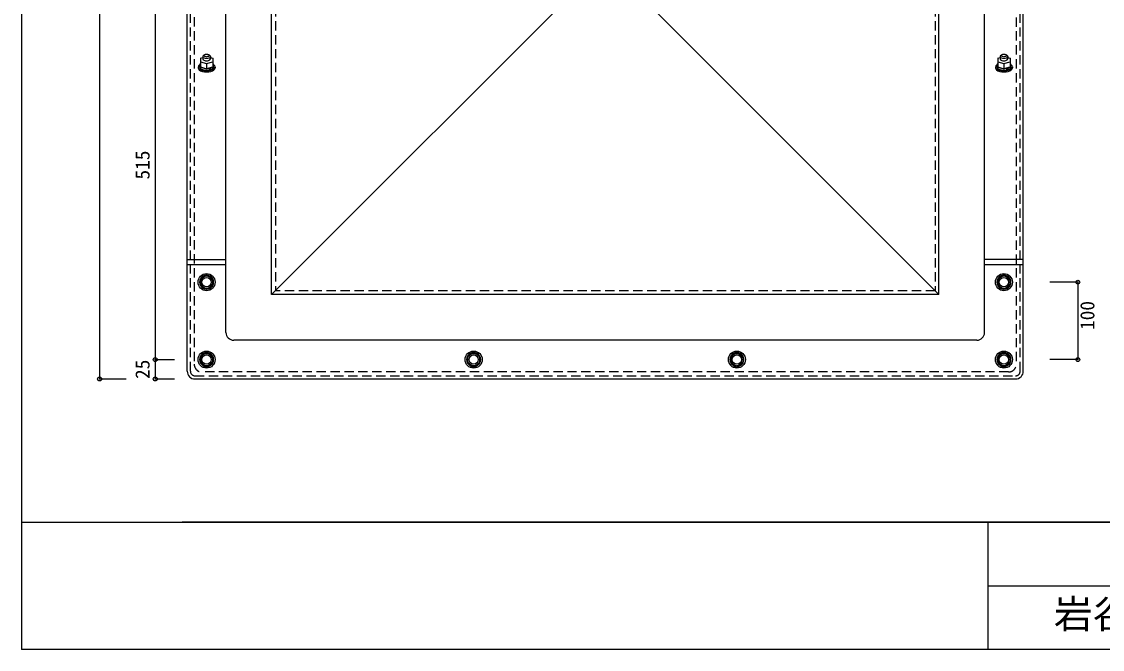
# Model space of a CAD drawing. Units: millimetres at full size, sheet at 1:10; details may follow other scales. Extents: x -10475 to 9199, y -10092 to 10143.
# Drawn here: x -6012 to -4615, y -10092 to -9281 of the extents above; entities that cross this region are included whole.
import ezdxf
from ezdxf.enums import TextEntityAlignment as Align

# ---------------------------------------------------------------- set-up
doc = ezdxf.new("R2010")
doc.units = ezdxf.units.MM
doc.header["$LTSCALE"] = 10
doc.header["$PDMODE"] = 32
doc.header["$PDSIZE"] = 5
doc.linetypes.add('DASHED1', pattern=[1.8, 1.2, -0.6])
for name, color, linetype in [('0-0_FRP', 7, 'Continuous'), ('0-3_開口寸法', 2, 'DASHED1'), ('0-8_FRP寸法', 3, 'Continuous'), ('0-F_図面枠', 7, 'Continuous')]:
    doc.layers.add(name, color=color, linetype=linetype)
doc.styles.add('ＭＳ ゴシック', font='')
doc.styles.get('ＭＳ ゴシック').set_extended_font_data('MS Gothic')

msp = doc.modelspace()

# ---------------------------------------------------------------- linework, layer by layer
at = {"layer": '0-0_FRP', "color": 4}
for p, q in [((-5797.55, -9732.85), (-5797.55, -8672.85)), ((-4717.55, -9732.85), (-4717.55, -8672.85)), ((-5747.55, -9682.85), (-5747.55, -8722.85)), ((-4767.55, -9682.85), (-4767.55, -8722.85)), ((-5688.55, -9633.85), (-5688.55, -8771.85)), ((-5688.55, -8771.85), (-4826.55, -9633.85)), ((-4826.55, -9633.85), (-4826.55, -8771.99)), ((-5781.6, -9337.57), (-5781.6, -9339.77)), ((-5763.5, -9339.77), (-5763.5, -9337.57)), ((-4751.6, -9337.57), (-4751.6, -9339.77)), ((-4733.5, -9339.77), (-4733.5, -9337.57)), ((-5768.84, -9341.55), (-5769.14, -9341.23)), ((-5768.84, -9341.55), (-5769.08, -9343.8)), ((-5767.61, -9343.43), (-5768.91, -9342.21)), ((-5767.37, -9341.15), (-5767.76, -9340.83)), ((-5767.37, -9341.15), (-5767.61, -9343.43)), ((-4738.84, -9341.55), (-4739.14, -9341.23)), ((-4738.84, -9341.55), (-4739.08, -9343.8)), ((-4737.61, -9343.43), (-4738.91, -9342.21)), ((-4737.37, -9341.15), (-4737.76, -9340.83)), ((-4737.37, -9341.15), (-4737.61, -9343.43)), ((-5797.55, -9588.73), (-5747.55, -9588.73)), ((-4717.55, -9588.73), (-4767.55, -9588.73)), ((-5747.55, -9595.37), (-5797.55, -9595.37)), ((-4717.55, -9595.37), (-4767.55, -9595.37)), ((-5769.02, -9625.05), (-5768.58, -9625.98)), ((-5768.37, -9624.67), (-5767.91, -9625.62)), ((-5768.18, -9624.56), (-5767.64, -9625.45)), ((-4739.02, -9625.05), (-4738.58, -9625.98)), ((-4738.37, -9624.67), (-4737.91, -9625.62)), ((-4738.18, -9624.56), (-4737.64, -9625.45)), ((-4826.55, -9633.85), (-5688.55, -9633.85)), ((-4777.55, -9692.85), (-5737.55, -9692.85)), ((-5769.02, -9725.05), (-5768.58, -9725.98)), ((-5768.37, -9724.67), (-5767.91, -9725.62)), ((-5768.18, -9724.56), (-5767.64, -9725.45)), ((-5424.02, -9725.05), (-5423.58, -9725.98)), ((-5423.37, -9724.67), (-5422.91, -9725.62)), ((-5423.18, -9724.56), (-5422.64, -9725.45)), ((-5084.02, -9725.05), (-5083.58, -9725.98)), ((-5083.37, -9724.67), (-5082.91, -9725.62)), ((-5083.18, -9724.56), (-5082.64, -9725.45)), ((-4739.02, -9725.05), (-4738.58, -9725.98)), ((-4738.37, -9724.67), (-4737.91, -9725.62)), ((-4738.18, -9724.56), (-4737.64, -9725.45)), ((-5787.55, -9742.85), (-4727.55, -9742.85))]:
    msp.add_line(p, q, dxfattribs=at)
at = {"layer": '0-0_FRP', "linetype": 'DASHED1'}
for p, q in [((-5793.55, -9732.85), (-5793.55, -8672.85)), ((-5788.55, -8681.85), (-5788.55, -9723.85)), ((-4726.55, -8681.99), (-4726.55, -9723.85)), ((-4721.55, -9732.85), (-4721.55, -8672.99)), ((-5787.55, -9738.85), (-4727.55, -9738.85)), ((-4736.55, -9733.85), (-5778.55, -9733.85))]:
    msp.add_line(p, q, dxfattribs=at)
at = {"layer": '0-0_FRP'}
for p, q in [((-5776.77, -9325.2), (-5775.5, -9324.26)), ((-5769.61, -9324.26), (-5768.34, -9325.2)), ((-4746.77, -9325.2), (-4745.5, -9324.26)), ((-4739.61, -9324.26), (-4738.34, -9325.2)), ((-5780.55, -9328.57), (-5777.55, -9327.7)), ((-5780.55, -9328.57), (-5780.55, -9333.22)), ((-5780.55, -9333.22), (-5780.55, -9335.24)), ((-5780.55, -9335.24), (-5780.55, -9339.9)), ((-5780.55, -9339.9), (-5772.55, -9342.22)), ((-5777.55, -9326.47), (-5777.55, -9329.65)), ((-5772.55, -9335.55), (-5772.55, -9342.22)), ((-5769.14, -9341.23), (-5764.55, -9339.9)), ((-5767.55, -9326.47), (-5767.55, -9329.65)), ((-5767.55, -9327.7), (-5764.55, -9328.57)), ((-5764.55, -9328.57), (-5764.55, -9333.22)), ((-5764.55, -9333.22), (-5764.55, -9335.24)), ((-5764.55, -9335.24), (-5764.55, -9339.9)), ((-4750.55, -9328.57), (-4747.55, -9327.7)), ((-4750.55, -9328.57), (-4750.55, -9333.22)), ((-4750.55, -9333.22), (-4750.55, -9335.24)), ((-4750.55, -9335.24), (-4750.55, -9339.9)), ((-4750.55, -9339.9), (-4742.55, -9342.22)), ((-4747.55, -9326.47), (-4747.55, -9329.65)), ((-4742.55, -9335.55), (-4742.55, -9342.22)), ((-4739.14, -9341.23), (-4734.55, -9339.9)), ((-4737.55, -9326.47), (-4737.55, -9329.65)), ((-4737.55, -9327.7), (-4734.55, -9328.57)), ((-4734.55, -9328.57), (-4734.55, -9333.22)), ((-4734.55, -9333.22), (-4734.55, -9335.24)), ((-4734.55, -9335.24), (-4734.55, -9339.9)), ((-5772.55, -9342.22), (-5769.14, -9341.23)), ((-4742.55, -9342.22), (-4739.14, -9341.23))]:
    msp.add_line(p, q, dxfattribs=at)
at = {"layer": '0-0_FRP', "color": 3}
for p, q in [((-5783.55, -9339.77), (-5783.55, -9341.18)), ((-5761.55, -9339.77), (-5761.55, -9341.18)), ((-4753.55, -9339.77), (-4753.55, -9341.18)), ((-4731.55, -9339.77), (-4731.55, -9341.18))]:
    msp.add_line(p, q, dxfattribs=at)
at = {"layer": '0-0_FRP', "color": 4}
msp.add_lwpolyline([(-5688.55, -9633.85), (-5269.84, -9215.13), (-4826.55, -8771.85)], dxfattribs=at)
at = {"layer": '0-0_FRP'}
for points in [[(-5780.55, -9333.22), (-5772.55, -9335.55), (-5764.55, -9333.22)], [(-4750.55, -9333.22), (-4742.55, -9335.55), (-4734.55, -9333.22)]]:
    msp.add_lwpolyline(points, dxfattribs=at)
for points in [[(-5780.55, -9613.23), (-5780.55, -9622.47), (-5772.55, -9627.09), (-5764.55, -9622.47), (-5764.55, -9613.23), (-5772.55, -9608.61)], [(-4750.55, -9613.23), (-4750.55, -9622.47), (-4742.55, -9627.09), (-4734.55, -9622.47), (-4734.55, -9613.23), (-4742.55, -9608.61)], [(-5780.55, -9713.23), (-5780.55, -9722.47), (-5772.55, -9727.09), (-5764.55, -9722.47), (-5764.55, -9713.23), (-5772.55, -9708.61)], [(-5435.55, -9713.23), (-5435.55, -9722.47), (-5427.55, -9727.09), (-5419.55, -9722.47), (-5419.55, -9713.23), (-5427.55, -9708.61)], [(-5095.55, -9713.23), (-5095.55, -9722.47), (-5087.55, -9727.09), (-5079.55, -9722.47), (-5079.55, -9713.23), (-5087.55, -9708.61)], [(-4750.55, -9713.23), (-4750.55, -9722.47), (-4742.55, -9727.09), (-4734.55, -9722.47), (-4734.55, -9713.23), (-4742.55, -9708.61)]]:
    msp.add_lwpolyline(points, close=True, dxfattribs=at)
at = {"layer": '0-0_FRP', "color": 3}
for centre in [(-5772.55, -9617.85), (-4742.55, -9617.85), (-5772.55, -9717.85), (-5427.55, -9717.85), (-5087.55, -9717.85), (-4742.55, -9717.85)]:
    msp.add_circle(centre, 11, dxfattribs=at)
at = {"layer": '0-0_FRP'}
for centre, radius in [((-5772.55, -9617.85), 8), ((-5772.55, -9617.85), 6), ((-4742.55, -9617.85), 8), ((-4742.55, -9617.85), 6), ((-5772.55, -9717.85), 8), ((-5772.55, -9717.85), 6), ((-5427.55, -9717.85), 8), ((-5427.55, -9717.85), 6), ((-5087.55, -9717.85), 8), ((-5087.55, -9717.85), 6), ((-4742.55, -9717.85), 8), ((-4742.55, -9717.85), 6)]:
    msp.add_circle(centre, radius, dxfattribs=at)
at = {"layer": '0-0_FRP', "color": 4}
for centre, radius, start, end in [((-5772.55, -9617.85), 9.05, 152.126, 207.874), ((-5772.55, -9617.85), 9.05, 92.126, 147.874), ((-5772.55, -9617.85), 9.05, 32.126, 87.874), ((-5772.55, -9617.85), 9.05, 332.126, 27.874), ((-4742.55, -9617.85), 9.05, 152.126, 207.874), ((-4742.55, -9617.85), 9.05, 92.126, 147.874), ((-4742.55, -9617.85), 9.05, 32.126, 87.874), ((-4742.55, -9617.85), 9.05, 332.126, 27.874), ((-5772.55, -9617.85), 9.05, 212.126, 267.874), ((-5772.55, -9617.85), 9.05, 272.126, 296.08378), ((-5772.55, -9617.85), 9.05, 300.86525, 327.874), ((-4742.55, -9617.85), 9.05, 212.126, 267.874), ((-4742.55, -9617.85), 9.05, 272.126, 296.08378), ((-4742.55, -9617.85), 9.05, 300.86525, 327.874), ((-5737.55, -9682.85), 10, 180, 270), ((-4777.55, -9682.85), 10, 270, 0), ((-5772.55, -9717.85), 9.05, 152.126, 207.874), ((-5772.55, -9717.85), 9.05, 92.126, 147.874), ((-5772.55, -9717.85), 9.05, 32.126, 87.874), ((-5772.55, -9717.85), 9.05, 332.126, 27.874), ((-5427.55, -9717.85), 9.05, 152.126, 207.874), ((-5427.55, -9717.85), 9.05, 92.126, 147.874), ((-5427.55, -9717.85), 9.05, 32.126, 87.874), ((-5427.55, -9717.85), 9.05, 332.126, 27.874), ((-5087.55, -9717.85), 9.05, 152.126, 207.874), ((-5087.55, -9717.85), 9.05, 92.126, 147.874), ((-5087.55, -9717.85), 9.05, 32.126, 87.874), ((-5087.55, -9717.85), 9.05, 332.126, 27.874), ((-4742.55, -9717.85), 9.05, 152.126, 207.874), ((-4742.55, -9717.85), 9.05, 92.126, 147.874), ((-4742.55, -9717.85), 9.05, 32.126, 87.874), ((-4742.55, -9717.85), 9.05, 332.126, 27.874), ((-5772.55, -9717.85), 9.05, 212.126, 267.874), ((-5772.55, -9717.85), 9.05, 272.126, 296.08378), ((-5772.55, -9717.85), 9.05, 300.86525, 327.874), ((-5427.55, -9717.85), 9.05, 212.126, 267.874), ((-5427.55, -9717.85), 9.05, 272.126, 296.08378), ((-5427.55, -9717.85), 9.05, 300.86525, 327.874), ((-5087.55, -9717.85), 9.05, 212.126, 267.874), ((-5087.55, -9717.85), 9.05, 272.126, 296.08378), ((-5087.55, -9717.85), 9.05, 300.86525, 327.874), ((-4742.55, -9717.85), 9.05, 212.126, 267.874), ((-4742.55, -9717.85), 9.05, 272.126, 296.08378), ((-4742.55, -9717.85), 9.05, 300.86525, 327.874), ((-5787.55, -9732.85), 10, 180, 270), ((-4727.55, -9732.85), 10, 270, 0)]:
    msp.add_arc(centre, radius, start, end, dxfattribs=at)
at = {"layer": '0-0_FRP', "linetype": 'DASHED1'}
for centre, radius, start, end in [((-5778.55, -9723.85), 10, 180, 270), ((-4736.55, -9723.85), 10, 270, 0), ((-5787.55, -9732.85), 6, 180, 270), ((-4727.55, -9732.85), 6, 270, 0)]:
    msp.add_arc(centre, radius, start, end, dxfattribs=at)
at = {"layer": '0-0_FRP'}
for centre, major_axis, start_param, end_param in [((-5772.55, -9326.47), (5, 0), 2.5729824, 6.8517955), ((-4742.55, -9326.47), (5, 0), 2.5729824, 6.8517955), ((-5772.55, -9329.65), (-5, 0), 0, 3.1415927), ((-4742.55, -9329.65), (-5, 0), 0, 3.1415927)]:
    msp.add_ellipse(centre, major_axis=major_axis, ratio=0.4741, start_param=start_param, end_param=end_param, dxfattribs=at)
for centre in [(-5772.55, -9325.15), (-4742.55, -9325.15)]:
    msp.add_ellipse(centre, major_axis=(-3.5, 0), ratio=0.4741, dxfattribs=at)
at = {"layer": '0-0_FRP', "color": 3}
for centre, start_param, end_param in [((-5772.55, -9339.77), 5.6487828, 10.0591804), ((-4742.55, -9339.77), 5.6487828, 10.0591804), ((-5772.55, -9341.18), 0, 3.1415927), ((-4742.55, -9341.18), 0, 3.1415927)]:
    msp.add_ellipse(centre, major_axis=(-11, 0), ratio=0.4741, start_param=start_param, end_param=end_param, dxfattribs=at)
at = {"layer": '0-0_FRP', "color": 4}
for centre, start_param, end_param in [((-5772.55, -9337.57), 5.7966923, 6.7696783), ((-5772.55, -9339.77), 0, 1.9644044), ((-5772.55, -9337.57), 0.6086861, 1.447031), ((-5772.55, -9339.77), 2.1483083, 3.1415927), ((-5772.55, -9337.57), 2.1802883, 2.5329065), ((-5772.55, -9337.57), 2.6550996, 3.6280857), ((-4742.55, -9337.57), 5.7966923, 6.7696783), ((-4742.55, -9339.77), 0, 1.9644044), ((-4742.55, -9337.57), 0.6086861, 1.447031), ((-4742.55, -9339.77), 2.1483083, 3.1415927), ((-4742.55, -9337.57), 2.1802883, 2.5329065), ((-4742.55, -9337.57), 2.6550996, 3.6280857), ((-5772.55, -9337.57), 1.6945616, 1.9941538), ((-4742.55, -9337.57), 1.6945616, 1.9941538)]:
    msp.add_ellipse(centre, major_axis=(-9.05, 0), ratio=0.481958, start_param=start_param, end_param=end_param, dxfattribs=at)
at = {"layer": '0-3_開口寸法', "color": 3}
for p, q in [((-5683.55, -8776.85), (-5683.55, -9628.85)), ((-4831.55, -8776.85), (-4831.55, -9628.85)), ((-4831.55, -9628.85), (-5683.55, -9628.85))]:
    msp.add_line(p, q, dxfattribs=at)
at = {"layer": '0-8_FRP寸法', "color": 4}
for p, q in [((-5910.78, -8662.85), (-5910.78, -9742.85)), ((-5838.91, -9202.85), (-5838.91, -9717.85)), ((-4647.07, -9617.85), (-4647.07, -9717.85)), ((-5838.91, -9717.85), (-5838.91, -9742.85))]:
    msp.add_line(p, q, dxfattribs=at)
at = {"layer": '0-8_FRP寸法'}
for p, q in [((-4647.07, -9617.85), (-4683.25, -9617.85)), ((-5838.91, -9717.85), (-5813.94, -9717.85)), ((-4647.07, -9717.85), (-4683.25, -9717.85)), ((-5910.78, -9742.85), (-5876.62, -9742.85)), ((-5838.91, -9742.85), (-5813.94, -9742.85))]:
    msp.add_line(p, q, dxfattribs=at)
at = {"layer": '0-8_FRP寸法', "color": 6}
for p in [(-4647.07, -9617.85), (-5838.91, -9717.85), (-4647.07, -9717.85), (-5910.78, -9742.85), (-5838.91, -9742.85)]:
    msp.add_point(p, dxfattribs=at)
at = {"layer": '0-F_図面枠'}
for p, q in [((-6011.52, -7331.97), (-6011.52, -10091.97)), ((-6011.52, -9927.64), (-2011.52, -9927.64)), ((-2011.52, -9927.64), (-5803.94, -9927.64)), ((-4763.28, -9927.64), (-4763.28, -10091.97)), ((-4763.28, -10009.8), (-4143.79, -10009.8)), ((-2011.52, -10091.97), (-6011.52, -10091.97))]:
    msp.add_line(p, q, dxfattribs=at)

# ---------------------------------------------------------------- texts
at = {"layer": '0-8_FRP寸法', "style": 'ＭＳ ゴシック'}
for s, p in [('515', (-5840.71, -9485.35)), ('100', (-4620.15, -9679.58)), ('25', (-5840.71, -9742.85))]:
    msp.add_text(s, height=18.33, rotation=90, dxfattribs=at).set_placement(p, align=Align.BOTTOM_LEFT)
at = {"layer": '0-F_図面枠', "color": 6, "style": 'ＭＳ ゴシック'}
msp.add_text('岩谷テクノ株式会社', height=36.66, dxfattribs=at).set_placement((-4678, -10075.74), align=Align.BOTTOM_LEFT)

doc.saveas('drawing.dxf')
